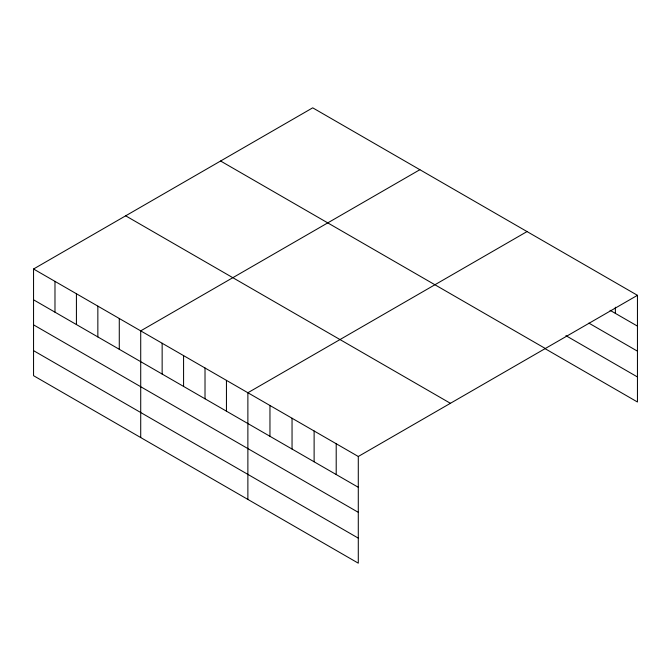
<?xml version="1.0" encoding="UTF-8"?>
<svg xmlns="http://www.w3.org/2000/svg" width="671" height="671" viewBox="0 0 671 671"><rect width="100%" height="100%" fill="white"/><g stroke="black" fill="none" stroke-linecap="round" stroke-linejoin="round"><path stroke-width="1.01" d="M358.289 512.334L358.289 456.49L33.55 269.004L33.55 375.685L358.289 563.17L358.289 512.334L33.55 324.848M544.701 348.45L637.45 401.996L637.45 295.315L312.711 107.83L33.55 269.004M419.878 169.704L140.717 330.87L140.717 437.551M527.037 231.57L247.876 392.745L247.876 499.425M358.289 456.49L637.45 295.315M610.065 310.312L637.45 326.114M588.87 323.112L637.45 351.159M565.905 335.651L637.45 376.959M220.591 161.015L545.33 348.501M125.67 215.819L450.409 403.305M33.55 299.803L358.289 487.289M33.55 350.648L358.289 538.134M615.366 307.209L615.366 313.365M336.205 443.741L336.205 474.54M314.12 430.992L314.12 461.791M292.044 418.243L292.044 449.042M269.96 405.494L269.96 436.293M226.446 380.373L226.446 411.172M205.016 367.993L205.016 398.8M183.577 355.622L183.577 386.421M162.147 343.25L162.147 374.049M119.279 318.499L119.279 349.297M97.849 306.127L97.849 336.926M76.419 293.747L76.419 324.554M54.98 281.375L54.98 312.183"/></g></svg>
